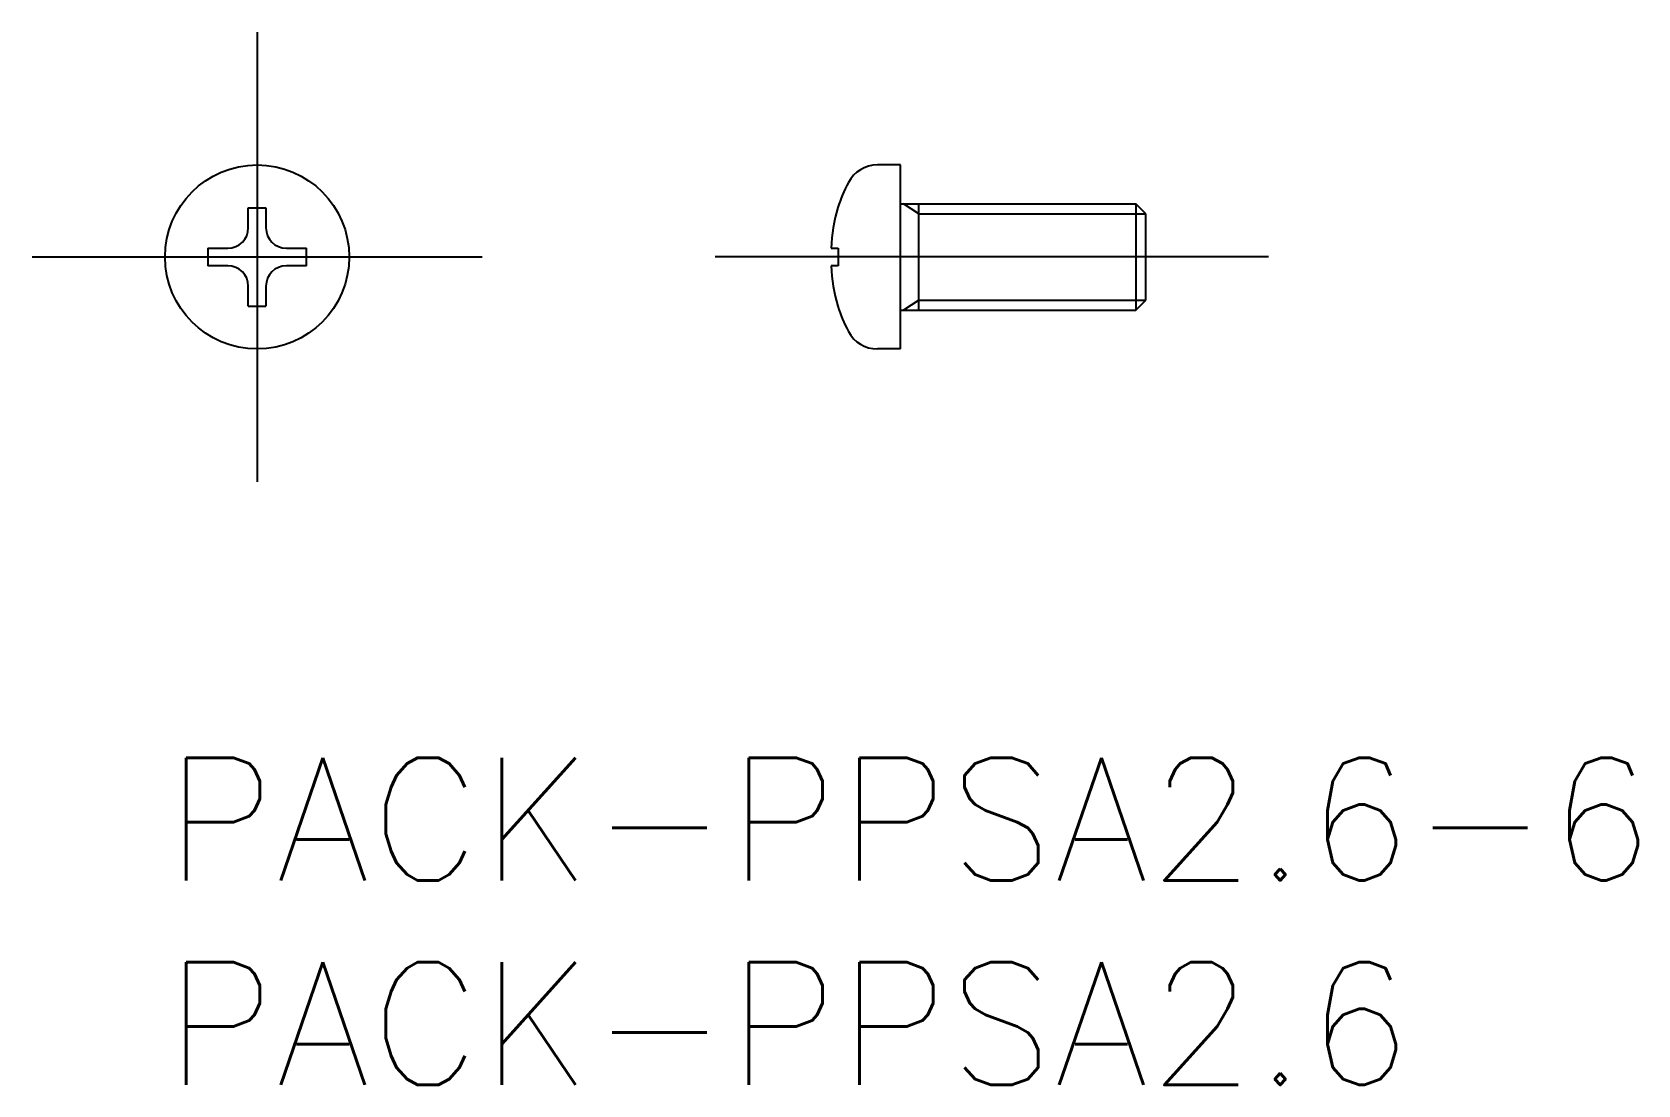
# Model space of a CAD drawing. Extents: x -3.3 to 36, y -8 to 17.8.
import ezdxf

# ---------------------------------------------------------------- set-up
doc = ezdxf.new("R2010")
doc.units = 0
doc.header["$LTSCALE"] = 0.5
doc.linetypes.add('CENTER', pattern=[50.8, 31.75, -6.35, 6.35, -6.35])
for name, color, linetype in [('MSM_CENTER', 1, 'CENTER'), ('MSM_CONTINUOUS', 7, 'CONTINUOUS'), ('MSM_NARROW', 5, 'CONTINUOUS'), ('MSM_PART_NUMBER', 7, 'CONTINUOUS')]:
    doc.layers.add(name, color=color, linetype=linetype)
doc.styles.get("Standard").update_dxf_attribs({"font": 'txt.shx', "height": 1, "bigfont": 'bigfont.shx'})

# ---------------------------------------------------------------- blocks, each defined once
blk = doc.blocks.new('*U2')
at = {"layer": 'MSM_PART_NUMBER'}
blk.add_text('PACK-PPSA2.6-6', height=3, dxfattribs=at).set_placement((0, -3))
blk = doc.blocks.new('*U3')
at = {"layer": 'MSM_PART_NUMBER'}
blk.add_text('PACK-PPSA2.6', height=3, dxfattribs=at).set_placement((0, -8))

msp = doc.modelspace()

# ---------------------------------------------------------------- linework, layer by layer
at = {"layer": 'MSM_CENTER'}
for p, q in [((2.25, 17.75), (2.25, 6.75)), ((-3.25, 12.25), (7.75, 12.25)), ((26.975, 12.25), (13.445, 12.25))]:
    msp.add_line(p, q, dxfattribs=at)
at = {"layer": 'MSM_CONTINUOUS'}
for p, q in [((17.975, 14.5), (17.411, 14.5)), ((17.975, 10), (17.975, 14.5)), ((2.035, 13.453), (2.465, 13.453)), ((2.035, 12.965), (2.035, 13.453)), ((2.465, 13.453), (2.465, 12.965)), ((17.975, 13.55), (23.731, 13.55)), ((18.425, 10.95), (18.425, 13.55)), ((23.975, 13.307), (23.731, 13.55)), ((23.731, 13.55), (23.731, 10.95)), ((23.975, 11.193), (23.975, 13.307)), ((1.047, 12.465), (1.535, 12.465)), ((1.047, 12.465), (1.047, 12.035)), ((2.965, 12.465), (3.453, 12.465)), ((3.453, 12.035), (3.453, 12.465)), ((16.28, 12.465), (16.45, 12.465)), ((16.45, 12.465), (16.45, 12.035)), ((1.535, 12.035), (1.047, 12.035)), ((3.453, 12.035), (2.965, 12.035)), ((16.45, 12.035), (16.28, 12.035)), ((2.035, 11.047), (2.035, 11.535)), ((2.465, 11.535), (2.465, 11.047)), ((2.035, 11.047), (2.465, 11.047)), ((23.731, 10.95), (23.975, 11.193)), ((17.975, 10.95), (23.731, 10.95)), ((17.975, 10), (17.411, 10))]:
    msp.add_line(p, q, dxfattribs=at)
msp.add_circle((2.25, 12.25), 2.25, dxfattribs=at)
for centre, radius, start, end in [((17.411, 13.7), 0.8, 90, 152.4648), ((20.249, 12.22), 4.001, 152.4648, 161.9991), ((20.649, 12.25), 4.374, 163.985, 177.1824), ((1.535, 12.965), 0.5, 270, 0), ((2.965, 12.965), 0.5, 180, 270), ((1.535, 11.535), 0.5, 0, 90), ((2.965, 11.535), 0.5, 90, 180), ((20.649, 12.25), 4.374, 182.8176, 196.015), ((20.249, 12.28), 4.001, 198.0009, 207.5352), ((17.411, 10.8), 0.8, 207.5352, 270)]:
    msp.add_arc(centre, radius, start, end, dxfattribs=at)
at = {"layer": 'MSM_NARROW'}
for p, q in [((18.425, 13.307), (18.053, 13.55)), ((18.425, 13.307), (23.975, 13.307)), ((18.425, 11.193), (18.053, 10.95)), ((18.425, 11.193), (23.975, 11.193))]:
    msp.add_line(p, q, dxfattribs=at)

# ---------------------------------------------------------------- block references
at = {"layer": 'MSM_CONTINUOUS'}
for name in ['*U2', '*U3']:
    msp.add_blockref(name, (0, 0), dxfattribs=at)

doc.saveas('drawing.dxf')
